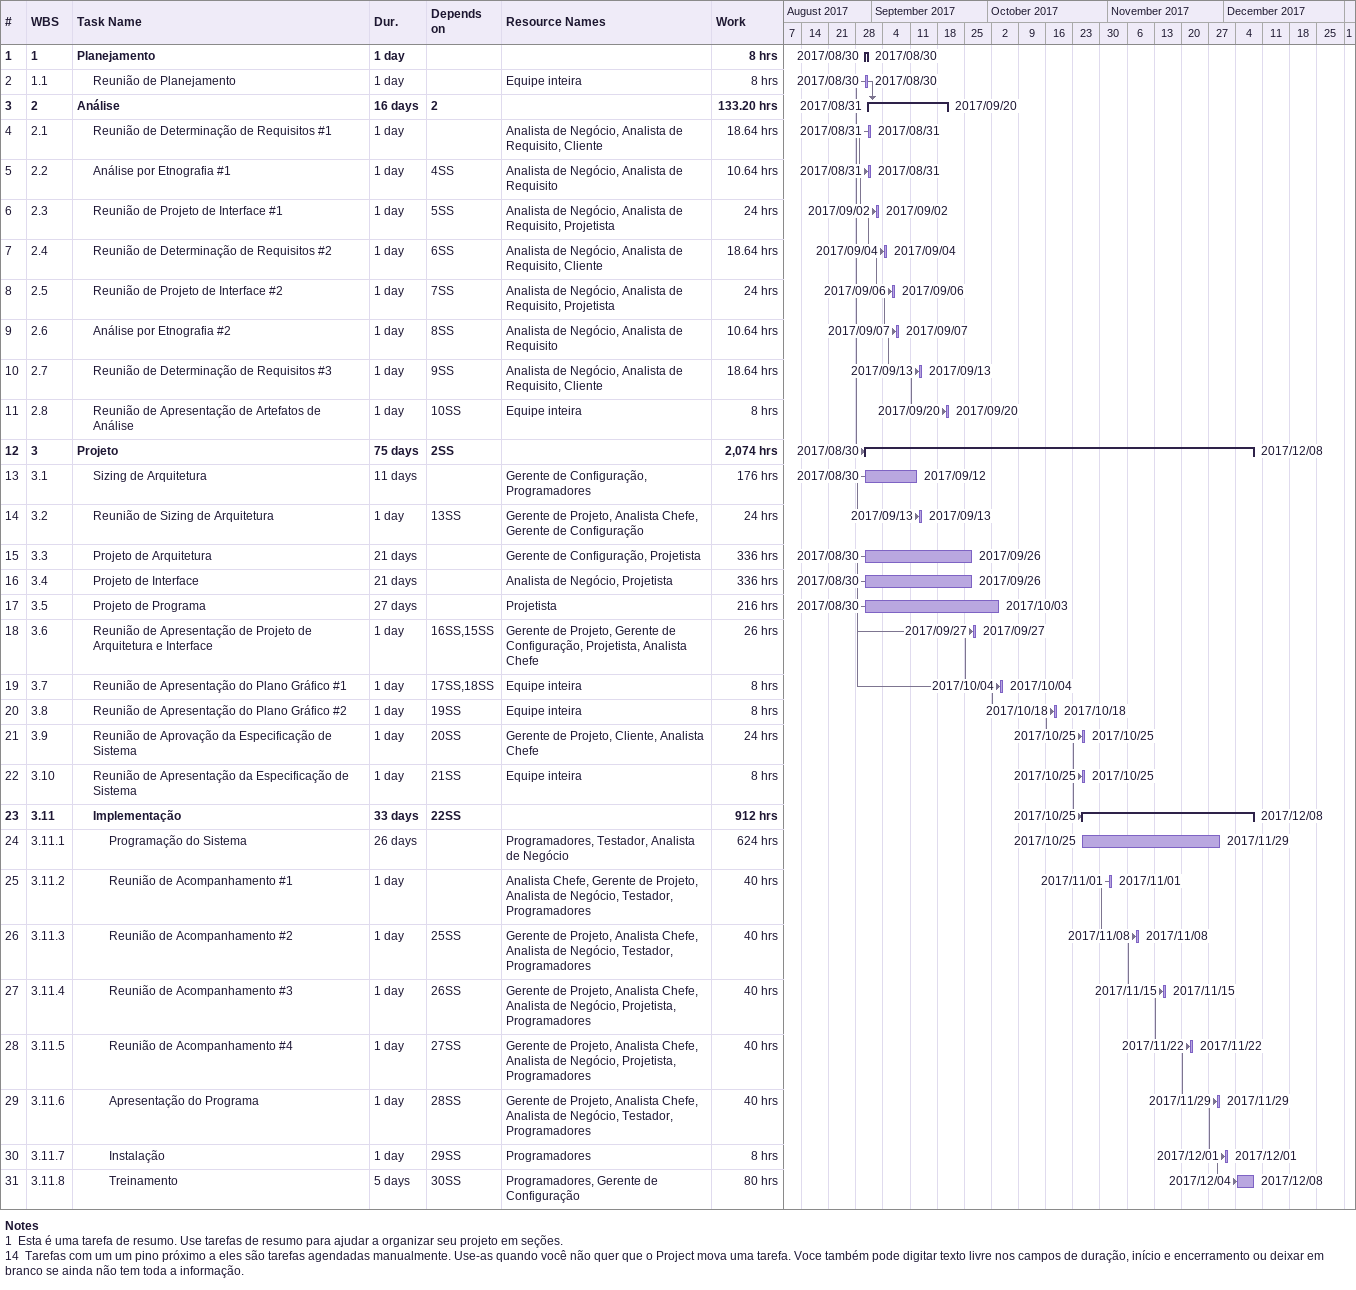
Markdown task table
| ID | WBS | Task | Duration | Start | Finish | Predecessors | Resources | Work (h) |
|---|---|---|---|---|---|---|---|---|
| 1 | 1 | **Planejamento** | 1d | 2017-08-30 | 2017-08-30 |  |  | 8 |
| 2 | 1.1 | Reunião de Planejamento | 1d | 2017-08-30 | 2017-08-30 |  | Equipe inteira | 8 |
| 3 | 2 | **Análise** | 16d | 2017-08-31 | 2017-09-20 | 2 |  | 133.20 |
| 4 | 2.1 | Reunião de Determinação de Requisitos #1 | 1d | 2017-08-31 | 2017-08-31 |  | Analista de Negócio, Analista de Requisito, Cliente | 18.64 |
| 5 | 2.2 | Análise por Etnografia #1 | 1d | 2017-08-31 | 2017-08-31 | 4SS | Analista de Negócio, Analista de Requisito | 10.64 |
| 6 | 2.3 | Reunião de Projeto de Interface #1 | 1d | 2017-09-02 | 2017-09-02 | 5SS | Analista de Negócio, Analista de Requisito, Projetista | 24 |
| 7 | 2.4 | Reunião de Determinação de Requisitos #2 | 1d | 2017-09-04 | 2017-09-04 | 6SS | Analista de Negócio, Analista de Requisito, Cliente | 18.64 |
| 8 | 2.5 | Reunião de Projeto de Interface #2 | 1d | 2017-09-06 | 2017-09-06 | 7SS | Analista de Negócio, Analista de Requisito, Projetista | 24 |
| 9 | 2.6 | Análise por Etnografia #2 | 1d | 2017-09-07 | 2017-09-07 | 8SS | Analista de Negócio, Analista de Requisito | 10.64 |
| 10 | 2.7 | Reunião de Determinação de Requisitos #3 | 1d | 2017-09-13 | 2017-09-13 | 9SS | Analista de Negócio, Analista de Requisito, Cliente | 18.64 |
| 11 | 2.8 | Reunião de Apresentação de Artefatos de Análise | 1d | 2017-09-20 | 2017-09-20 | 10SS | Equipe inteira | 8 |
| 12 | 3 | **Projeto** | 75d | 2017-08-30 | 2017-12-08 | 2SS |  | 2074 |
| 13 | 3.1 | Sizing de Arquitetura | 11d | 2017-08-30 | 2017-09-12 |  | Gerente de Configuração, Programadores | 176 |
| 14 | 3.2 | Reunião de Sizing de Arquitetura | 1d | 2017-09-13 | 2017-09-13 | 13SS | Gerente de Projeto, Analista Chefe, Gerente de Configuração | 24 |
| 15 | 3.3 | Projeto de Arquitetura | 21d | 2017-08-30 | 2017-09-26 |  | Gerente de Configuração, Projetista | 336 |
| 16 | 3.4 | Projeto de Interface | 21d | 2017-08-30 | 2017-09-26 |  | Analista de Negócio, Projetista | 336 |
| 17 | 3.5 | Projeto de Programa | 27d | 2017-08-30 | 2017-10-03 |  | Projetista | 216 |
| 18 | 3.6 | Reunião de Apresentação de Projeto de Arquitetura e Interface | 1d | 2017-09-27 | 2017-09-27 | 16SS, 15SS | Gerente de Projeto, Gerente de Configuração, Projetista, Analista Chefe | 26 |
| 19 | 3.7 | Reunião de Apresentação do Plano Gráfico #1 | 1d | 2017-10-04 | 2017-10-04 | 17SS, 18SS | Equipe inteira | 8 |
| 20 | 3.8 | Reunião de Apresentação do Plano Gráfico #2 | 1d | 2017-10-18 | 2017-10-18 | 19SS | Equipe inteira | 8 |
| 21 | 3.9 | Reunião de Aprovação da Especificação de Sistema | 1d | 2017-10-25 | 2017-10-25 | 20SS | Gerente de Projeto, Cliente, Analista Chefe | 24 |
| 22 | 3.10 | Reunião de Apresentação da Especificação de Sistema | 1d | 2017-10-25 | 2017-10-25 | 21SS | Equipe inteira | 8 |
| 23 | 3.11 | **Implementação** | 33d | 2017-10-25 | 2017-12-08 | 22SS |  | 912 |
| 24 | 3.11.1 | Programação do Sistema | 26d | 2017-10-25 | 2017-11-29 |  | Programadores, Testador, Analista de Negócio | 624 |
| 25 | 3.11.2 | Reunião de Acompanhamento #1 | 1d | 2017-11-01 | 2017-11-01 |  | Analista Chefe, Gerente de Projeto, Analista de Negócio, Testador, Programadores | 40 |
| 26 | 3.11.3 | Reunião de Acompanhamento #2 | 1d | 2017-11-08 | 2017-11-08 | 25SS | Gerente de Projeto, Analista Chefe, Analista de Negócio, Testador, Programadores | 40 |
| 27 | 3.11.4 | Reunião de Acompanhamento #3 | 1d | 2017-11-15 | 2017-11-15 | 26SS | Gerente de Projeto, Analista Chefe, Analista de Negócio, Projetista, Programadores | 40 |
| 28 | 3.11.5 | Reunião de Acompanhamento #4 | 1d | 2017-11-22 | 2017-11-22 | 27SS | Gerente de Projeto, Analista Chefe, Analista de Negócio, Projetista, Programadores | 40 |
| 29 | 3.11.6 | Apresentação do Programa | 1d | 2017-11-29 | 2017-11-29 | 28SS | Gerente de Projeto, Analista Chefe, Analista de Negócio, Testador, Programadores | 40 |
| 30 | 3.11.7 | Instalação | 1d | 2017-12-01 | 2017-12-01 | 29SS | Programadores | 8 |
| 31 | 3.11.8 | Treinamento | 5d | 2017-12-04 | 2017-12-08 | 30SS | Programadores, Gerente de Configuração | 80 |

Notes
- 1: Esta é uma tarefa de resumo. Use tarefas de resumo para ajudar a organizar seu projeto em seções.
- 14: Tarefas com um um pino próximo a eles são tarefas agendadas manualmente. Use-as quando você não quer que o Project mova uma tarefa. Voce também pode digitar texto livre nos campos de duração, início e encerramento ou deixar em branco se ainda não tem toda a informação.
